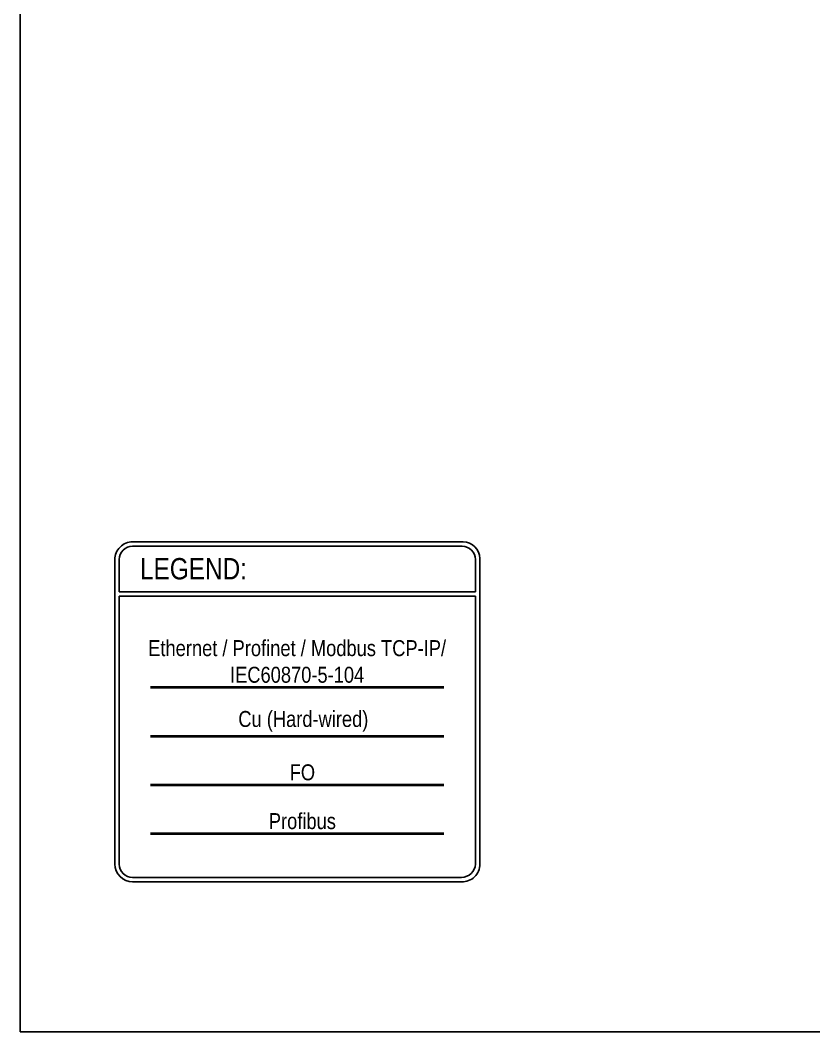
# Model space of a CAD drawing. Header units: inches. Extents: x 67248 to 85686, y -40174 to -31152.
# Drawn here: x 74251 to 75146, y -35013 to -33873 of the extents above; entities that cross this region are included whole.
import ezdxf

# ---------------------------------------------------------------- set-up
doc = ezdxf.new("R2010")
doc.units = ezdxf.units.IN
doc.header["$MEASUREMENT"] = 0
doc.layers.add('! NO PLOT !', color=7, linetype='Continuous', true_color=0xff75dd, plot=False)
doc.layers.add('SI-General', color=7, linetype='Continuous', lineweight=5)
for name, color, linetype, lineweight, true_color in [('SI-TOPOLOGY-Cu', 7, 'Continuous', 13, 0xef9206), ('SI-TOPOLOGY-Ethernet', 7, 'Continuous', 13, 0x3cf000), ('SI-TOPOLOGY-FO-mm', 7, 'Continuous', 13, 0xff4d4d), ('SI-TOPOLOGY-Profibus', 7, 'Continuous', 13, 0xf708af)]:
    doc.layers.add(name, color=color, linetype=linetype, lineweight=lineweight, true_color=true_color)
doc.styles.add('OPIS', font='ARIALN.TTF')

# ---------------------------------------------------------------- blocks, each defined once
blk = doc.blocks.new('LEGEND')
for p, q in [((5, -56.1), (406.6, -56.1)), ((5, -61.1), (406.6, -61.1))]:
    blk.add_line(p, q)
at = {"ltscale": 100}
blk.add_lwpolyline([(20, 0.1), (392.7, 0.1, -0.405988), (411.5, -18.8), (411.5, -363.2, -0.423349), (390.9, -383.2), (20, -383.2, -0.411694), (0, -363.2), (0, -19.9, -0.414214)], format="xyb", close=True, dxfattribs=at)
for points in [[(5, -56.1), (5, -19.9, -0.414214), (20, -4.9), (391.6, -4.9, -0.41295), (406.6, -19.9), (406.6, -56.1)], [(406.6, -61.1), (406.6, -363.2, -0.390218), (390.9, -378.2), (20, -378.2, -0.429818), (5, -363.2), (5, -61.1)]]:
    blk.add_lwpolyline(points, format="xyb", dxfattribs=at)
at = {"insert": (28.3, -18.2), "char_height": 20, "width": 300, "attachment_point": 1, "style": 'OPIS'}
blk.add_mtext('{\\fArial Narrow|b0|i0|c238|p34;\\H1.2x;LEGEND:}', dxfattribs=at)

msp = doc.modelspace()

# ---------------------------------------------------------------- linework, layer by layer
at = {"layer": '! NO PLOT !'}
msp.add_lwpolyline([(74251.4, -35013), (76831.4, -35013), (76831.4, -34551), (78931.4, -34551), (78931.4, -31929), (74251.4, -31929), (74251.4, -35013)], dxfattribs=at)
at = {"layer": 'SI-TOPOLOGY-Cu', "const_width": 3}
msp.add_lwpolyline([(74398.2, -34679.8), (74729, -34679.8)], dxfattribs=at)
at = {"layer": 'SI-TOPOLOGY-Ethernet', "const_width": 3}
msp.add_lwpolyline([(74398.2, -34624.8), (74729, -34624.8)], dxfattribs=at)
at = {"layer": 'SI-TOPOLOGY-FO-mm', "const_width": 3}
msp.add_lwpolyline([(74398.2, -34734.8), (74729, -34734.8)], dxfattribs=at)
at = {"layer": 'SI-TOPOLOGY-Profibus', "const_width": 3}
msp.add_lwpolyline([(74398.2, -34789.8), (74729, -34789.8)], dxfattribs=at)

# ---------------------------------------------------------------- block references
at = {"color": 0}
msp.add_blockref('LEGEND', (74358.1, -34460.8), dxfattribs=at)

# ---------------------------------------------------------------- texts
at = {"layer": 'SI-General', "color": 0, "char_height": 18, "attachment_point": 8, "style": 'OPIS'}
for s, insert, width in [('{\\C256;Ethernet / Profinet / Modbus TCP-IP/\\P}IEC60870-5-104', (74563.6, -34619.8), 342.222), ('Cu (Hard-wired)', (74570.6, -34674.8), 366.797), ('FO', (74569.5, -34729.8), 370.047), ('Profibus', (74569.5, -34784.8), 370.047)]:
    msp.add_mtext(s, dxfattribs=dict(at, insert=insert, width=width))

doc.saveas('drawing.dxf')
